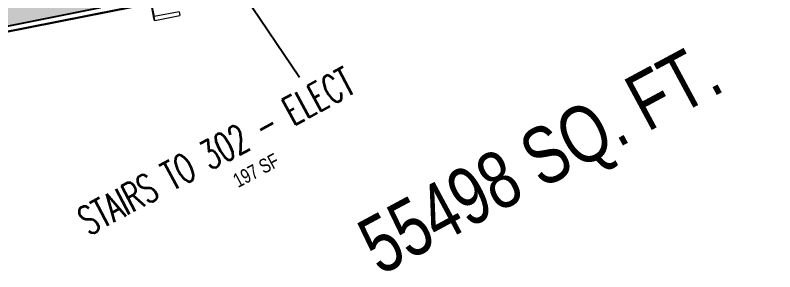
# Model space of a CAD drawing. Header units: inches. Extents: x 69213732 to 69221603, y 27657838 to 27667119.
# Drawn here: x 69216098 to 69217372, y 27663407 to 27663837 of the extents above; entities that cross this region are included whole.
import ezdxf
from ezdxf.enums import TextEntityAlignment as Align

# ---------------------------------------------------------------- set-up
doc = ezdxf.new("R2010")
doc.units = ezdxf.units.IN
doc.header["$LTSCALE"] = 100
doc.header["$MEASUREMENT"] = 0
for name, color, linetype in [('A-GLAZ', 1, 'CONTINUOUS'), ('A-IDEN-TEXT', 4, 'CONTINUOUS'), ('A-WALL', 5, 'CONTINUOUS'), ('AREA-ASSIGN', 7, 'CONTINUOUS'), ('AREA-GROSS', 1, 'CONTINUOUS'), ('AREA-TEXT', 3, 'CONTINUOUS'), ('Rooms-Category-Color', 7, 'CONTINUOUS'), ('Rooms-College-Color', 7, 'CONTINUOUS'), ('Rooms-Department-Color', 7, 'CONTINUOUS'), ('Rooms-Division-Color', 7, 'CONTINUOUS')]:
    doc.layers.add(name, color=color, linetype=linetype)
doc.styles.add('AREA', font='arial.ttf', dxfattribs={"width": 0.75, "height": 24})
doc.styles.add('ROOMVNUMBER', font='simplex.shx', dxfattribs={"width": 0.85})

msp = doc.modelspace()

# ---------------------------------------------------------------- hatches: boundary and pattern name
at = {"layer": 'Rooms-Category-Color', "true_color": 0xffe090}
msp.add_hatch(color=41, dxfattribs=at).paths.add_polyline_path([(69215919.4, 27663786.1), (69215939.8, 27663790.2), (69215989.4, 27663800), (69216052.8, 27663812.5), (69216050.5, 27663824.3), (69216074, 27663829), (69216076.4, 27663817.2), (69216241.4, 27663849.9), (69216222.7, 27663943.4), (69216172.4, 27664195.3), (69216172.4, 27664195.3), (69216102.5, 27664545.6), (69216095.9, 27664578.9)])
at = {"layer": 'Rooms-College-Color', "true_color": 0xadadad}
msp.add_hatch(color=253, dxfattribs=at).paths.add_polyline_path([(69215919.4, 27663786.1), (69215939.8, 27663790.2), (69215989.4, 27663800), (69216052.8, 27663812.5), (69216050.5, 27663824.3), (69216074, 27663829), (69216076.4, 27663817.2), (69216241.4, 27663849.9), (69216222.7, 27663943.4), (69216172.4, 27664195.3), (69216172.4, 27664195.3), (69216102.5, 27664545.6), (69216095.9, 27664578.9)])
at = {"layer": 'Rooms-Department-Color', "true_color": 0x604aed}
msp.add_hatch(color=173, dxfattribs=at).paths.add_polyline_path([(69215919.4, 27663786.1), (69215939.8, 27663790.2), (69215989.4, 27663800), (69216052.8, 27663812.5), (69216050.5, 27663824.3), (69216074, 27663829), (69216076.4, 27663817.2), (69216241.4, 27663849.9), (69216222.7, 27663943.4), (69216172.4, 27664195.3), (69216172.4, 27664195.3), (69216102.5, 27664545.6), (69216095.9, 27664578.9)])
at = {"layer": 'Rooms-Division-Color', "true_color": 0x604aed}
msp.add_hatch(color=173, dxfattribs=at).paths.add_polyline_path([(69215919.4, 27663786.1), (69215939.8, 27663790.2), (69215989.4, 27663800), (69216052.8, 27663812.5), (69216050.5, 27663824.3), (69216074, 27663829), (69216076.4, 27663817.2), (69216241.4, 27663849.9), (69216222.7, 27663943.4), (69216172.4, 27664195.3), (69216172.4, 27664195.3), (69216102.5, 27664545.6), (69216095.9, 27664578.9)])

# ---------------------------------------------------------------- linework, layer by layer
at = {"layer": 'A-GLAZ', "lineweight": 9}
for p, q in [((69216331.6, 27663829.2), (69216327.4, 27663850.2)), ((69216328.1, 27663850.3), (69216331.3, 27663834.7)), ((69216373.2, 27663843), (69216331.3, 27663834.7)), ((69216332.5, 27663828.6), (69216331.3, 27663834.7)), ((69216332.5, 27663828.3), (69216374.5, 27663836.6)), ((69216373.2, 27663843), (69216374.4, 27663836.9)), ((69216374.4, 27663836.9), (69216374.5, 27663836.6)), ((69216331.6, 27663828.9), (69216331.6, 27663829.2)), ((69216331.6, 27663828.9), (69216332.4, 27663829)), ((69216332.5, 27663828.3), (69216332.5, 27663828.6))]:
    msp.add_line(p, q, dxfattribs=at)
at = {"layer": 'A-IDEN-TEXT'}
msp.add_line((69216574.9, 27663732.5), (69216179.5, 27664319.4), dxfattribs=at)
at = {"layer": 'A-WALL'}
for p, q in [((69216323.5, 27663856.8), (69215991.1, 27663791)), ((69216076.4, 27663817.2), (69216241.4, 27663849.9))]:
    msp.add_line(p, q, dxfattribs=at)
at = {"layer": 'AREA-ASSIGN'}
msp.add_lwpolyline([(69215919.4, 27663786.1), (69215939.8, 27663790.2), (69215989.4, 27663800), (69216052.8, 27663812.5), (69216050.5, 27663824.3), (69216074, 27663829), (69216076.4, 27663817.2), (69216241.4, 27663849.9), (69216222.7, 27663943.4), (69216172.4, 27664195.3), (69216172.4, 27664195.3), (69216102.5, 27664545.6), (69216095.9, 27664578.9)], close=True, dxfattribs=at)
at = {"layer": 'AREA-GROSS'}
msp.add_lwpolyline([(69215732.1, 27663739.7), (69217383.2, 27664066.7), (69217084.1, 27664622.4), (69217094.8, 27664627.9), (69217096.8, 27664624.3), (69217110.1, 27664631.5), (69217076.1, 27664694.7), (69217052.1, 27664681.8), (69216994.5, 27664788.9)], dxfattribs=at)

# ---------------------------------------------------------------- texts
at = {"layer": 'A-IDEN-TEXT', "style": 'ROOMVNUMBER', "width": 0.65}
msp.add_text('STAIRS TO 302 - ELECT', height=48, rotation=28.2896, dxfattribs=at).set_placement((69216221.4, 27663466.5))
at = {"layer": 'AREA-GROSS', "style": 'AREA', "width": 0.75}
msp.add_text('55498 SQ. FT.', height=96, rotation=28.29, dxfattribs=at).set_placement((69216977.8, 27663598), align=Align.MIDDLE_CENTER)
at = {"layer": 'AREA-TEXT', "style": 'AREA', "width": 0.75}
msp.add_text('197 SF', height=24, rotation=28.29, dxfattribs=at).set_placement((69216502.1, 27663576.8), align=Align.MIDDLE_CENTER)

doc.saveas('drawing.dxf')
